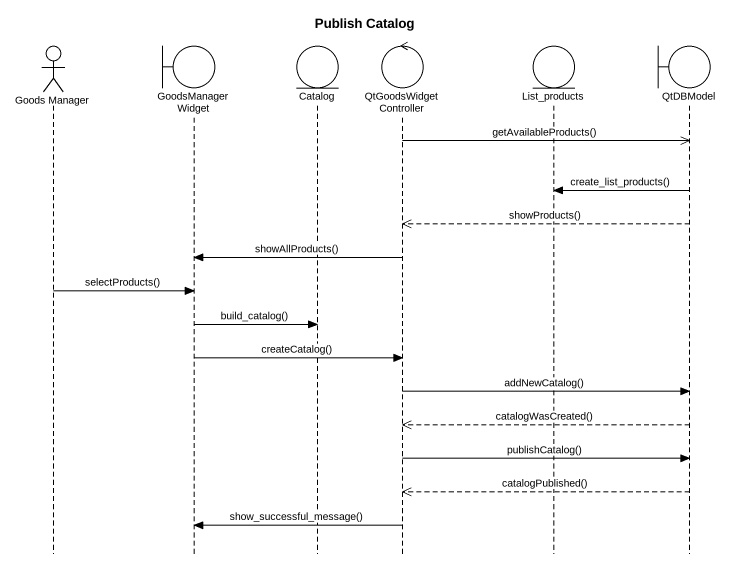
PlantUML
@startuml
title Publish Catalog
hide footbox
actor "Goods Manager" as Goods_Manager
boundary GoodsManagerWidget
entity Catalog
control QtGoodsWidgetController
entity List_products
boundary QtDBModel

QtGoodsWidgetController ->> QtDBModel : getAvailableProducts()
QtDBModel -> List_products : create_list_products()
QtDBModel -->> QtGoodsWidgetController : showProducts()
QtGoodsWidgetController -> GoodsManagerWidget : showAllProducts()
Goods_Manager -> GoodsManagerWidget : selectProducts()
GoodsManagerWidget -> Catalog : build_catalog()
GoodsManagerWidget -> QtGoodsWidgetController : createCatalog()
QtGoodsWidgetController -> QtDBModel : addNewCatalog()
QtDBModel -->> QtGoodsWidgetController : catalogWasCreated()
QtGoodsWidgetController -> QtDBModel : publishCatalog()
QtDBModel -->> QtGoodsWidgetController : catalogPublished()
QtGoodsWidgetController -> GoodsManagerWidget : show_successful_message()
@enduml
